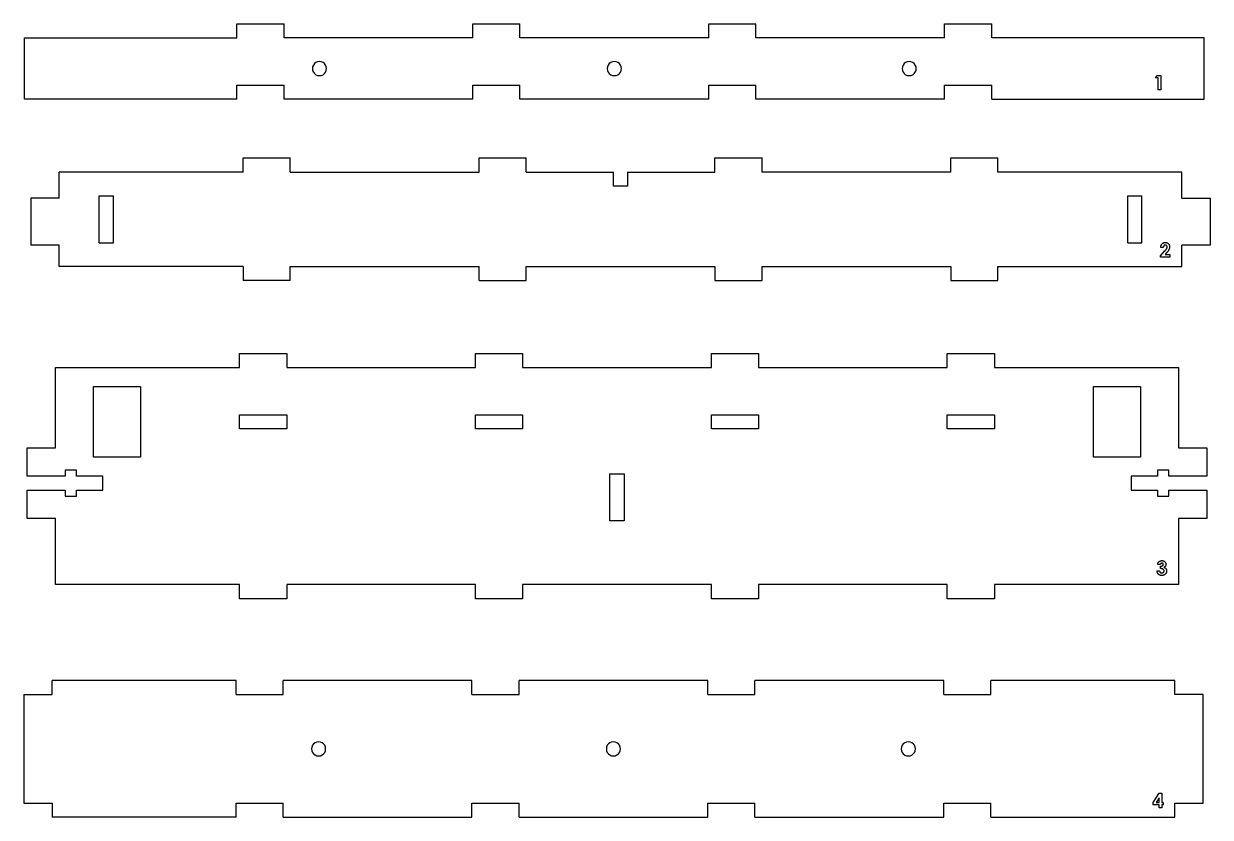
# Model space of a CAD drawing. Extents: x 0 to 255, y 0 to 328.
# Drawn here: x 0.1 to 251.6, y 159.8 to 328 of the extents above; entities that cross this region are included whole.
import ezdxf

# ---------------------------------------------------------------- set-up
doc = ezdxf.new("R2010")
doc.units = 0
doc.layers.add('Layer_1', color=7, linetype='CONTINUOUS')

msp = doc.modelspace()

# ---------------------------------------------------------------- linework, layer by layer
at = {"layer": 'Layer_1', "color": 7}
for points in [[(45.309749, 311.99958), (0.30975, 311.99958), (0.30975, 324.99959), (45.309749, 324.99959), (45.309749, 327.99957), (55.30975, 327.99957)], [(55.30975, 324.99959), (55.30975, 327.99957)], [(95.309749, 324.99959), (95.309749, 327.99957), (105.309748, 327.99957)], [(105.309748, 324.99959), (105.309748, 327.99957)], [(145.309751, 324.99959), (145.309751, 327.99957), (155.309751, 327.99957)], [(155.309751, 324.99959), (155.309751, 327.99957)], [(195.309751, 324.99959), (195.309751, 327.99957), (205.309751, 327.99957)], [(205.309751, 324.99959), (205.309751, 327.99957)], [(95.309749, 324.99959), (55.30975, 324.99959)], [(145.309751, 324.99959), (105.309748, 324.99959)], [(195.309751, 324.99959), (155.309751, 324.99959)], [(250.309751, 324.99959), (205.309751, 324.99959)], [(250.309751, 311.99958), (250.309751, 324.99959)], [(45.309749, 314.99958), (55.30975, 314.99958)], [(45.309749, 311.99958), (45.309749, 314.99958)], [(95.309749, 311.99958), (55.30975, 311.99958), (55.30975, 314.99958)], [(95.309749, 314.99958), (105.309748, 314.99958)], [(95.309749, 311.99958), (95.309749, 314.99958)], [(145.309751, 311.99958), (105.309748, 311.99958), (105.309748, 314.99958)], [(145.309751, 314.99958), (155.309751, 314.99958)], [(145.309751, 311.99958), (145.309751, 314.99958)], [(195.309751, 311.99958), (155.309751, 311.99958), (155.309751, 314.99958)], [(195.309751, 314.99958), (205.309751, 314.99958)], [(195.309751, 311.99958), (195.309751, 314.99958)], [(205.309751, 311.99958), (205.309751, 314.99958)], [(205.309751, 311.99958), (250.309751, 311.99958)], [(46.632658, 296.54869), (46.632658, 299.54869), (56.632659, 299.54869)], [(56.632659, 296.54869), (56.632659, 299.54869)], [(56.632659, 296.54869), (96.632658, 296.54869), (96.632658, 299.54869), (106.632657, 299.54869)], [(106.632657, 296.54869), (106.632657, 299.54869)], [(128.132661, 296.54869), (146.632661, 296.54869), (146.632661, 299.54869), (156.632661, 299.54869)], [(156.632661, 296.54869), (156.632661, 299.54869)], [(196.632651, 296.54869), (196.632651, 299.54869), (206.632661, 299.54869)], [(206.632661, 296.54869), (206.632661, 299.54869)], [(7.632659, 291.04869), (7.632659, 296.54869)], [(46.632658, 296.54869), (7.632659, 296.54869)], [(106.632657, 296.54869), (125.132661, 296.54869)], [(125.132661, 293.54868), (125.132661, 296.54869)], [(128.132661, 296.54869), (128.132661, 293.54868)], [(196.632651, 296.54869), (156.632661, 296.54869)], [(245.632651, 296.54869), (206.632661, 296.54869)], [(245.632651, 291.04869), (245.632651, 296.54869)], [(128.132661, 293.54868), (125.132661, 293.54868)], [(1.632659, 291.04869), (1.632659, 281.04871)], [(7.632659, 291.04869), (1.632659, 291.04869)], [(16.132659, 281.54869), (19.132659, 281.54869), (19.132659, 291.5487)], [(16.132659, 291.5487), (19.132659, 291.5487)], [(16.132659, 281.54869), (16.132659, 291.5487)], [(234.132661, 291.5487), (237.132651, 291.5487)], [(234.132661, 281.54869), (234.132661, 291.5487)], [(237.132651, 281.54869), (237.132651, 291.5487)], [(245.632651, 291.04869), (251.632651, 291.04869), (251.632651, 281.04871), (245.632651, 281.04871)], [(46.632658, 276.5487), (7.632659, 276.5487), (7.632659, 281.04871), (1.632659, 281.04871)], [(234.132661, 281.54869), (237.132651, 281.54869)], [(245.632651, 276.5487), (245.632651, 281.04871)], [(46.632658, 276.5487), (46.632658, 273.54869)], [(56.632659, 276.5487), (96.632658, 276.5487)], [(56.632659, 273.54869), (56.632659, 276.5487)], [(96.632658, 273.54869), (96.632658, 276.5487)], [(106.632657, 276.5487), (146.632661, 276.5487)], [(106.632657, 273.54869), (106.632657, 276.5487)], [(146.632661, 276.5487), (146.632661, 273.54869)], [(156.632661, 276.5487), (196.632651, 276.5487)], [(156.632661, 273.54869), (156.632661, 276.5487)], [(196.632651, 276.5487), (196.632651, 273.54869)], [(206.632661, 276.5487), (245.632651, 276.5487)], [(206.632661, 273.54869), (206.632661, 276.5487)], [(56.632659, 273.54869), (46.632658, 273.54869)], [(96.632658, 273.54869), (106.632657, 273.54869)], [(146.632661, 273.54869), (156.632661, 273.54869)], [(196.632651, 273.54869), (206.632661, 273.54869)], [(8.873265, 227.869492), (11.273266, 227.869492), (11.273266, 229.11949), (16.873265, 229.11949), (16.873265, 232.119494), (11.273266, 232.119494), (11.273266, 233.369492), (8.873265, 233.369492), (8.873265, 232.119494), (0.876711, 232.119494), (0.876711, 238.119504), (6.876711, 238.119504), (6.876711, 255.119485), (45.87671, 255.119485), (45.87671, 258.120733), (55.876711, 258.120733), (55.876711, 255.120729), (95.87671, 255.120729), (95.87671, 258.120733), (105.876709, 258.120733), (105.876709, 255.120729), (145.876711, 255.120729), (145.876711, 258.120733), (155.876711, 258.120733), (155.876711, 255.120729), (195.876711, 255.120729), (195.876711, 258.120733), (205.876711, 258.120733), (205.876711, 255.120729), (244.876711, 255.120729), (244.876711, 238.120721), (250.876711, 238.120721), (250.876711, 232.119494), (242.876711, 232.119494), (242.876711, 233.370736), (240.476711, 233.370736), (240.476711, 232.119494), (234.876711, 232.119494), (234.876711, 229.121977), (240.476711, 229.121977), (240.476711, 227.870736), (242.876711, 227.870736), (242.876711, 229.121977), (250.876711, 229.121977), (250.876711, 223.120724), (244.876711, 223.120724), (244.876711, 209.120721), (205.876711, 209.120721), (205.876711, 206.120743), (195.876711, 206.120743), (195.876711, 209.120721), (155.876711, 209.120721), (155.876711, 206.120743), (145.876711, 206.120743), (145.876711, 209.120721)], [(14.876711, 251.119488), (24.876711, 251.119488)], [(14.876711, 236.119492), (14.876711, 251.119488)], [(24.876711, 251.119488), (24.876711, 236.119492)], [(226.876711, 251.120732), (236.876711, 251.120732)], [(226.876711, 236.120735), (226.876711, 251.120732)], [(236.876711, 251.120732), (236.876711, 236.120735)], [(45.87671, 245.119505), (55.876711, 245.119505)], [(45.87671, 242.119501), (45.87671, 245.119505)], [(55.876711, 245.119505), (55.876711, 242.119501)], [(95.87671, 245.119505), (105.876709, 245.119505)], [(95.87671, 242.119501), (95.87671, 245.119505)], [(105.876709, 245.119505), (105.876709, 242.119501)], [(145.876711, 245.119505), (155.876711, 245.119505)], [(145.876711, 242.119501), (145.876711, 245.119505)], [(155.876711, 245.119505), (155.876711, 242.119501)], [(195.876711, 245.119505), (205.876711, 245.119505)], [(195.876711, 242.119501), (195.876711, 245.119505)], [(205.876711, 245.119505), (205.876711, 242.119501)], [(55.876711, 242.119501), (45.87671, 242.119501)], [(105.876709, 242.119501), (95.87671, 242.119501)], [(155.876711, 242.119501), (145.876711, 242.119501)], [(205.876711, 242.119501), (195.876711, 242.119501)], [(24.876711, 236.119492), (14.876711, 236.119492)], [(236.876711, 236.120735), (226.876711, 236.120735)], [(124.376711, 222.619498), (124.376711, 232.619504)], [(124.376711, 232.619504), (127.376711, 232.619504)], [(127.376711, 232.619504), (127.376711, 222.619498)], [(95.87671, 206.119499), (95.87671, 209.119504), (55.876711, 209.119504), (55.876711, 206.119499), (45.87671, 206.119499), (45.87671, 209.119504), (6.876711, 209.119504), (6.876711, 223.119481), (0.876711, 223.119481), (0.876711, 229.11949), (8.873265, 229.11949), (8.873265, 227.869492)], [(127.376711, 222.619498), (124.376711, 222.619498)], [(105.876709, 209.120721), (105.876709, 206.120743), (95.87671, 206.120743)], [(145.876711, 209.120721), (105.876709, 209.120721)], [(0.120758, 185.78976), (6.120758, 185.78976), (6.120758, 188.789764)], [(45.120757, 188.789764), (6.120758, 188.789764)], [(45.120757, 185.78976), (45.120757, 188.789764)], [(95.120757, 188.789764), (55.120758, 188.789764)], [(55.120758, 185.78976), (55.120758, 188.789764)], [(95.120757, 185.78976), (95.120757, 188.789764)], [(95.120757, 185.78976), (105.120756, 185.78976), (105.120756, 188.789764)], [(145.120761, 188.789764), (105.120756, 188.789764)], [(145.120761, 185.78976), (145.120761, 188.789764)], [(145.120761, 185.78976), (155.120751, 185.78976), (155.120751, 188.789764)], [(195.120751, 188.789764), (155.120751, 188.789764)], [(195.120751, 185.78976), (195.120751, 188.789764)], [(195.120751, 185.78976), (205.120751, 185.78976), (205.120751, 188.789764)], [(244.120751, 188.789764), (205.120751, 188.789764)], [(244.120751, 185.78976), (244.120751, 188.789764)], [(0.120758, 185.78976), (0.120758, 162.789769)], [(45.120757, 185.78976), (55.120758, 185.78976)], [(250.120751, 185.78976), (244.120751, 185.78976)], [(250.120751, 162.789769), (250.120751, 185.78976)], [(0.120758, 162.789769), (6.120758, 162.789769)], [(6.120758, 162.789769), (6.120758, 159.789765)], [(45.120757, 162.789769), (55.120758, 162.789769)], [(45.120757, 159.789765), (45.120757, 162.789769)], [(55.120758, 159.789765), (55.120758, 162.789769)], [(95.120757, 162.789769), (105.120756, 162.789769)], [(95.120757, 159.789765), (95.120757, 162.789769)], [(105.120756, 159.789765), (105.120756, 162.789769)], [(145.120761, 162.789769), (155.120751, 162.789769)], [(145.120761, 159.789765), (145.120761, 162.789769)], [(155.120751, 159.789765), (155.120751, 162.789769)], [(195.120751, 162.789769), (205.120751, 162.789769)], [(195.120751, 159.789765), (195.120751, 162.789769)], [(205.120751, 159.789765), (205.120751, 162.789769)], [(244.120751, 162.789769), (250.120751, 162.789769)], [(244.120751, 159.789765), (244.120751, 162.789769)], [(45.120757, 159.789765), (6.120758, 159.789765)], [(55.120758, 159.789765), (95.120757, 159.789765)], [(105.120756, 159.789765), (145.120761, 159.789765)], [(155.120751, 159.789765), (195.120751, 159.789765)], [(205.120751, 159.789765), (244.120751, 159.789765)]]:
    msp.add_lwpolyline(points, dxfattribs=at)
for points in [[(64.309748, 318.49957)], [(126.809751, 318.49957)], [(189.309751, 318.49957)], [(64.120756, 174.289751)], [(126.620761, 174.289751)], [(189.120751, 174.289751)]]:
    msp.add_lwpolyline(points, close=True, dxfattribs=at)
at = {"layer": 'Layer_1', "color": 1}
for points in [[(240.002051, 316.49958), (240.323571, 316.99957)], [(240.323571, 316.99957), (241.155901, 316.99957)], [(241.155901, 316.99957), (241.155901, 313.99959)], [(240.617441, 316.49958), (240.002051, 316.49958)], [(240.617441, 313.99959), (240.617441, 316.49958)], [(241.155901, 313.99959), (240.617441, 313.99959)], [(241.055731, 278.82152), (241.943951, 279.76685)], [(241.671121, 280.5487), (241.132651, 280.5487)], [(242.359221, 279.40747), (242.046121, 279.04869)], [(241.055731, 278.54868), (241.055731, 278.82152)], [(243.055731, 278.54868), (241.055731, 278.54868)], [(242.046121, 279.04869), (243.055731, 279.04869)], [(243.055731, 279.04869), (243.055731, 278.54868)], [(240.338241, 212.043811), (240.876711, 212.043811)], [(241.030551, 213.389958), (240.492091, 213.389958)], [(241.107481, 212.50535), (241.107481, 213.00536)], [(239.543831, 162.950213), (240.790231, 164.866695)], [(240.813061, 163.926181), (240.149001, 162.905154)], [(240.790231, 164.866695), (241.351521, 164.866695)], [(240.813061, 162.905154), (240.813061, 163.926181)], [(241.351521, 164.866695), (241.351521, 162.905154)], [(239.543831, 162.405144), (239.543831, 162.950213)], [(240.813061, 162.405144), (239.543831, 162.405144)], [(240.149001, 162.905154), (240.813061, 162.905154)], [(240.813061, 161.789777), (240.813061, 162.405144)], [(241.351521, 161.789777), (240.813061, 161.789777)], [(241.351521, 162.905154), (241.620761, 162.905154)], [(241.351521, 162.405144), (241.351521, 161.789777)], [(241.620761, 162.405144), (241.351521, 162.405144)], [(241.620761, 162.905154), (241.620761, 162.405144)]]:
    msp.add_lwpolyline(points, dxfattribs=at)
at = {"layer": 'Layer_1', "color": 7}
for points in [[(62.059395, 319.799629), (61.595114, 319.531407), (61.309311, 319.03576), (61.309749, 318.49957)], [(63.560102, 319.799629), (63.095821, 320.06785), (62.523676, 320.06785), (62.059395, 319.799629)], [(64.309748, 318.49957), (64.310186, 319.03576), (64.024383, 319.531407), (63.560102, 319.799629)], [(124.559276, 319.799978), (124.094933, 319.531663), (123.809164, 319.03586), (123.809751, 318.49957)], [(126.060226, 319.799978), (125.595883, 320.068293), (125.023619, 320.068293), (124.559276, 319.799978)], [(126.809751, 318.49957), (126.810338, 319.03586), (126.524569, 319.531663), (126.060226, 319.799978)], [(187.059751, 319.798608), (186.595649, 319.530659), (186.309751, 319.035468), (186.309751, 318.49957)], [(188.559751, 319.798608), (188.095649, 320.066557), (187.523853, 320.066557), (187.059751, 319.798608)], [(189.309751, 318.49957), (189.309751, 319.035468), (189.023853, 319.530659), (188.559751, 319.798608)], [(61.309749, 318.49957), (61.309311, 317.96338), (61.595114, 317.467733), (62.059395, 317.199511)], [(62.059395, 317.199511), (62.523676, 316.93129), (63.095821, 316.93129), (63.560102, 317.199511)], [(63.560102, 317.199511), (64.024383, 317.467733), (64.310186, 317.96338), (64.309748, 318.49957)], [(123.809751, 318.49957), (123.809164, 317.96328), (124.094933, 317.467477), (124.559276, 317.199162)], [(124.559276, 317.199162), (125.023619, 316.930847), (125.595883, 316.930847), (126.060226, 317.199162)], [(126.060226, 317.199162), (126.524569, 317.467477), (126.810338, 317.96328), (126.809751, 318.49957)], [(186.309751, 318.49957), (186.309751, 317.963672), (186.595649, 317.468481), (187.059751, 317.200532)], [(187.059751, 317.200532), (187.523853, 316.932583), (188.095649, 316.932583), (188.559751, 317.200532)], [(188.559751, 317.200532), (189.023853, 317.468481), (189.309751, 317.963672), (189.309751, 318.49957)], [(61.870403, 175.58981), (61.406122, 175.321588), (61.120319, 174.825941), (61.120757, 174.289751)], [(61.120757, 174.289751), (61.120319, 173.753561), (61.406122, 173.257914), (61.870403, 172.989692)], [(63.37111, 175.58981), (62.906829, 175.858031), (62.334684, 175.858031), (61.870403, 175.58981)], [(64.120756, 174.289751), (64.121194, 174.825941), (63.835391, 175.321588), (63.37111, 175.58981)], [(63.37111, 172.989692), (63.835391, 173.257914), (64.121194, 173.753561), (64.120756, 174.289751)], [(124.370754, 175.588793), (123.90665, 175.320843), (123.620751, 174.825651), (123.620751, 174.289751)], [(123.620751, 174.289751), (123.620751, 173.753851), (123.90665, 173.258659), (124.370754, 172.990709)], [(125.870759, 175.588793), (125.406655, 175.856744), (124.834857, 175.856744), (124.370754, 175.588793)], [(126.620761, 174.289751), (126.620761, 174.825651), (126.334862, 175.320843), (125.870759, 175.588793)], [(125.870759, 172.990709), (126.334862, 173.258659), (126.620761, 173.753851), (126.620761, 174.289751)], [(186.869638, 175.592016), (186.404969, 175.323206), (186.119375, 174.82657), (186.120761, 174.289751)], [(186.120761, 174.289751), (186.119375, 173.752932), (186.404969, 173.256296), (186.869638, 172.987486)], [(188.371874, 175.592016), (187.907204, 175.860827), (187.334308, 175.860827), (186.869638, 175.592016)], [(189.120751, 174.289751), (189.122137, 174.82657), (188.836543, 175.323206), (188.371874, 175.592016)], [(188.371874, 172.987486), (188.836543, 173.256296), (189.122137, 173.752932), (189.120751, 174.289751)], [(61.870403, 172.989692), (62.334684, 172.721471), (62.906829, 172.721471), (63.37111, 172.989692)], [(124.370754, 172.990709), (124.834857, 172.722758), (125.406655, 172.722758), (125.870759, 172.990709)], [(186.869638, 172.987486), (187.334308, 172.718675), (187.907204, 172.718675), (188.371874, 172.987486)]]:
    msp.add_open_spline(points, degree=3, dxfattribs=at)
at = {"layer": 'Layer_1', "color": 1}
for points in [[(241.132651, 280.5487), (241.134651, 280.5894), (241.137651, 280.6302), (241.141651, 280.6707)], [(241.141651, 280.6707), (241.145651, 280.7094), (241.151851, 280.7478), (241.159051, 280.78608)], [(241.159051, 280.78608), (241.166051, 280.82258), (241.173951, 280.85898), (241.183651, 280.89485)], [(241.183651, 280.89485), (241.192651, 280.92935), (241.203751, 280.96345), (241.216151, 280.99701)], [(241.216151, 280.99701), (241.228051, 281.02951), (241.241451, 281.06141), (241.256451, 281.09261)], [(241.256451, 281.09261), (241.271051, 281.12281), (241.287051, 281.15231), (241.304551, 281.18091)], [(241.304551, 281.18091), (241.321851, 281.20921), (241.340351, 281.23681), (241.360451, 281.26321)], [(241.360451, 281.26321), (241.380351, 281.28941), (241.401651, 281.31441), (241.424151, 281.33831)], [(241.424151, 281.33831), (241.446251, 281.36181), (241.469551, 281.38441), (241.493851, 281.40561)], [(241.493851, 281.40561), (241.517651, 281.42621), (241.542451, 281.44591), (241.568351, 281.46391)], [(241.568351, 281.46391), (241.594051, 281.48191), (241.620751, 281.49821), (241.648251, 281.51321)], [(241.648251, 281.51321), (241.675551, 281.52801), (241.703651, 281.54151), (241.732351, 281.55351)], [(241.674881, 280.60845), (241.672881, 280.58835), (241.671881, 280.56805), (241.670881, 280.54775)], [(241.681881, 280.66555), (241.678881, 280.64655), (241.675881, 280.62755), (241.674881, 280.60845)], [(241.692081, 280.71965), (241.688081, 280.70165), (241.685081, 280.68375), (241.681881, 280.66555)], [(241.705881, 280.77075), (241.700881, 280.75405), (241.695881, 280.73685), (241.692081, 280.71965)], [(241.723281, 280.81825), (241.717281, 280.80265), (241.710981, 280.78685), (241.705881, 280.77075)], [(241.743681, 280.86275), (241.735681, 280.84815), (241.729481, 280.83335), (241.723281, 280.81825)], [(241.732351, 281.55351), (241.761451, 281.56571), (241.791051, 281.57651), (241.821251, 281.58541)], [(241.767781, 280.90365), (241.758781, 280.89045), (241.750981, 280.87685), (241.743681, 280.86275)], [(241.795381, 280.94155), (241.785381, 280.92935), (241.776381, 280.91665), (241.767781, 280.90365)], [(241.825381, 280.97525), (241.814781, 280.96445), (241.804781, 280.95325), (241.795381, 280.94155)], [(241.821251, 281.58541), (241.852051, 281.59441), (241.883451, 281.60181), (241.914951, 281.60761)], [(241.857181, 281.00465), (241.846081, 280.99565), (241.835481, 280.98555), (241.825381, 280.97525)], [(241.890881, 281.02975), (241.879181, 281.02175), (241.867981, 281.01365), (241.857181, 281.00465)], [(241.926381, 281.05015), (241.914181, 281.04415), (241.902281, 281.03715), (241.890881, 281.02975)], [(241.914951, 281.60761), (241.947551, 281.61361), (241.980451, 281.61871), (242.013551, 281.62141)], [(241.963681, 281.06575), (241.950981, 281.06075), (241.938481, 281.05575), (241.926381, 281.05015)], [(241.943951, 279.76685), (241.969651, 279.79445), (241.995351, 279.82195), (242.020851, 279.84975)], [(242.002781, 281.07715), (241.989581, 281.07415), (241.976481, 281.07015), (241.963681, 281.06575)], [(242.043681, 281.08415), (242.029981, 281.08115), (242.016281, 281.08115), (242.002781, 281.07715)], [(242.013551, 281.62141), (242.047851, 281.62441), (242.082351, 281.62441), (242.116911, 281.62541)], [(242.020851, 279.84975), (242.044751, 279.87565), (242.068451, 279.90195), (242.091751, 279.92845)], [(242.086381, 281.08715), (242.072181, 281.08715), (242.057881, 281.08715), (242.043681, 281.08415)], [(242.168411, 281.08011), (242.141211, 281.08411), (242.113711, 281.08611), (242.086111, 281.08711)], [(242.091751, 279.92845), (242.113351, 279.95305), (242.134751, 279.97775), (242.155451, 280.00295)], [(242.117031, 281.62563), (242.159431, 281.62563), (242.201831, 281.62263), (242.243831, 281.61863)], [(242.155451, 280.00295), (242.174651, 280.02625), (242.193351, 280.05005), (242.211951, 280.07385)], [(242.243511, 281.05891), (242.219311, 281.06891), (242.194011, 281.07561), (242.168411, 281.08011)], [(242.211951, 280.07385), (242.229051, 280.09585), (242.246151, 280.11755), (242.262451, 280.13995)], [(242.310211, 281.02341), (242.289311, 281.03741), (242.266911, 281.04931), (242.243511, 281.05891)], [(242.243831, 281.61863), (242.283931, 281.61363), (242.323631, 281.60643), (242.362821, 281.59643)], [(242.262451, 280.13995), (242.277351, 280.16035), (242.291751, 280.18135), (242.305751, 280.20245)], [(242.305751, 280.20245), (242.318351, 280.22155), (242.330751, 280.24055), (242.342451, 280.26015)], [(242.369111, 280.97411), (242.351111, 280.99241), (242.331411, 281.00901), (242.310211, 281.02341)], [(242.342451, 280.26015), (242.353051, 280.27785), (242.363051, 280.29595), (242.372451, 280.31425)], [(242.449471, 279.5122), (242.419771, 279.477), (242.389571, 279.4424), (242.359371, 279.40764)], [(242.362821, 281.59643), (242.400621, 281.58643), (242.437821, 281.57503), (242.474001, 281.56033)], [(242.417211, 280.91401), (242.403511, 280.93571), (242.387111, 280.95571), (242.369111, 280.97411)], [(242.372451, 280.31425), (242.389451, 280.34715), (242.404851, 280.38085), (242.418751, 280.41521)], [(242.450811, 280.84611), (242.441811, 280.86971), (242.430711, 280.89271), (242.417211, 280.91401)], [(242.418751, 280.41521), (242.431451, 280.44651), (242.442951, 280.47831), (242.452451, 280.51071)], [(242.532371, 279.61317), (242.505171, 279.57917), (242.477571, 279.54547), (242.449471, 279.5122)], [(242.471811, 280.77101), (242.467811, 280.79671), (242.460111, 280.82181), (242.450811, 280.84611)], [(242.452451, 280.51071), (242.461451, 280.54071), (242.468151, 280.57121), (242.472251, 280.60201)], [(242.478811, 280.68811), (242.477811, 280.71591), (242.476811, 280.74371), (242.471811, 280.77101)], [(242.472251, 280.60201), (242.476251, 280.63051), (242.477251, 280.65921), (242.479251, 280.68791)], [(242.474001, 281.56033), (242.509801, 281.54583), (242.544601, 281.52873), (242.577971, 281.50923)], [(242.608071, 279.71057), (242.583371, 279.67767), (242.558071, 279.64527), (242.532371, 279.61317)], [(242.577971, 281.50923), (242.611071, 281.48993), (242.642871, 281.46823), (242.672871, 281.44433)], [(242.675971, 279.80427), (242.653871, 279.77267), (242.631271, 279.74137), (242.608071, 279.71057)], [(242.672871, 281.44433), (242.702871, 281.42053), (242.731171, 281.39453), (242.757571, 281.36683)], [(242.737271, 279.89497), (242.717371, 279.86437), (242.696871, 279.83407), (242.675971, 279.80427)], [(242.790771, 279.98147), (242.773671, 279.95217), (242.755771, 279.92337), (242.737271, 279.89497)], [(242.757571, 281.36683), (242.784571, 281.33853), (242.809771, 281.30843), (242.832671, 281.27673)], [(242.837071, 280.06507), (242.822271, 280.03687), (242.806871, 280.00897), (242.790771, 279.98147)], [(242.832671, 281.27673), (242.856571, 281.24373), (242.878071, 281.20913), (242.897571, 281.17336)], [(242.876171, 280.14437), (242.863871, 280.11757), (242.850771, 280.09117), (242.837071, 280.06507)], [(242.909271, 280.22127), (242.898771, 280.19537), (242.887871, 280.16967), (242.876171, 280.14437)], [(242.897571, 281.17336), (242.917171, 281.13756), (242.934671, 281.10066), (242.949871, 281.06279)], [(242.938071, 280.29757), (242.929071, 280.27187), (242.919371, 280.24647), (242.909271, 280.22127)], [(242.962071, 280.37207), (242.955071, 280.34697), (242.946671, 280.32217), (242.938071, 280.29757)], [(242.949871, 281.06279), (242.964471, 281.02649), (242.976871, 280.98939), (242.987171, 280.95161)], [(242.981871, 280.44537), (242.975871, 280.42077), (242.969271, 280.39637), (242.962071, 280.37207)], [(242.997471, 280.51747), (242.993471, 280.49337), (242.987471, 280.46927), (242.981871, 280.44537)], [(242.987171, 280.95161), (242.997271, 280.91471), (243.005271, 280.87711), (243.009971, 280.83924)], [(243.008271, 280.58837), (243.005271, 280.56457), (243.002271, 280.54097), (242.997471, 280.51747)], [(243.015271, 280.65747), (243.014271, 280.63447), (243.011271, 280.61137), (243.008271, 280.58837)], [(243.009971, 280.83924), (243.014971, 280.80184), (243.015971, 280.76404), (243.016971, 280.72624)], [(243.017271, 280.72597), (243.016741, 280.70317), (243.016271, 280.68027), (243.015271, 280.65747)], [(240.601391, 213.751138), (240.612391, 213.771778), (240.624191, 213.791728), (240.636791, 213.811228)], [(240.636791, 213.811228), (240.649291, 213.830538), (240.662691, 213.849248), (240.677091, 213.867138)], [(240.677091, 213.867138), (240.691391, 213.884868), (240.706791, 213.901878), (240.722191, 213.918808)], [(240.722261, 213.918807), (240.744461, 213.941027), (240.766561, 213.963527), (240.790161, 213.984317)], [(240.790161, 213.984317), (240.813061, 214.004427), (240.837261, 214.023237), (240.862261, 214.040807)], [(240.862261, 214.040807), (240.886861, 214.058007), (240.912261, 214.074327), (240.938561, 214.088877)], [(240.938561, 214.088877), (240.964761, 214.103427), (240.991961, 214.116317), (241.019661, 214.127927)], [(241.019661, 214.127927), (241.047361, 214.139567), (241.075661, 214.149887), (241.104361, 214.158587)], [(241.104361, 214.158587), (241.133761, 214.167287), (241.163761, 214.174467), (241.193961, 214.180287)], [(241.193961, 214.180287), (241.224761, 214.186087), (241.255861, 214.190867), (241.287061, 214.193517)], [(241.287061, 214.193517), (241.319661, 214.196417), (241.352361, 214.196917), (241.385061, 214.197717)], [(241.385121, 214.197652), (241.414221, 214.197652), (241.443321, 214.195052), (241.472221, 214.193952)], [(241.472221, 214.193952), (241.500221, 214.191352), (241.528121, 214.188152), (241.555721, 214.183102)], [(241.555721, 214.183102), (241.582621, 214.178102), (241.609321, 214.171722), (241.635621, 214.164582)], [(241.635621, 214.164582), (241.661421, 214.157482), (241.687021, 214.149232), (241.711921, 214.139442)], [(241.711921, 214.139442), (241.736721, 214.129642), (241.760921, 214.118542), (241.784621, 214.106392)], [(241.784621, 214.106392), (241.808421, 214.094222), (241.831821, 214.081252), (241.854321, 214.066732)], [(241.854321, 214.066732), (241.877021, 214.052182), (241.898821, 214.036172), (241.919821, 214.019242)], [(241.919821, 214.019242), (241.941321, 214.002042), (241.961921, 213.983682), (241.981721, 213.964552)], [(241.981721, 213.964552), (242.001421, 213.945502), (242.020321, 213.925792), (242.038221, 213.905072)], [(242.038221, 213.905072), (242.055421, 213.884962), (242.071621, 213.864142), (242.086921, 213.842582)], [(242.086921, 213.842582), (242.101721, 213.821682), (242.115621, 213.799952), (242.128421, 213.777652)], [(240.348471, 211.931382), (240.343471, 211.968692), (240.341471, 212.006232), (240.338271, 212.043751)], [(240.366471, 211.824411), (240.358471, 211.859781), (240.352871, 211.895481), (240.348471, 211.931382)], [(240.392271, 211.724028), (240.382271, 211.757128), (240.373671, 211.790598), (240.366471, 211.824411)], [(240.425371, 211.629678), (240.412871, 211.660608), (240.401971, 211.692118), (240.392271, 211.724028)], [(240.466271, 211.541328), (240.451171, 211.570088), (240.437571, 211.599588), (240.425371, 211.629678)], [(240.514971, 211.459018), (240.497271, 211.485588), (240.481071, 211.513098), (240.466271, 211.541328)], [(240.492091, 213.389958), (240.496091, 213.416898), (240.500091, 213.443798), (240.504691, 213.470498)], [(240.504691, 213.470498), (240.509691, 213.496168), (240.515491, 213.521568), (240.522091, 213.546808)], [(240.571471, 211.382688), (240.551371, 211.407298), (240.532471, 211.432638), (240.514971, 211.459018)], [(240.522091, 213.546808), (240.528091, 213.571148), (240.535591, 213.595198), (240.543691, 213.618928)], [(240.543691, 213.618928), (240.551691, 213.641948), (240.560391, 213.664568), (240.570091, 213.686848)], [(240.570091, 213.686848), (240.580091, 213.708548), (240.590091, 213.730138), (240.601391, 213.751138)], [(240.635171, 211.312388), (240.612771, 211.334608), (240.591571, 211.358218), (240.571471, 211.382688)], [(240.705471, 211.249288), (240.680971, 211.269128), (240.657471, 211.290168), (240.635171, 211.312388)], [(240.876711, 212.043811), (240.879711, 212.025021), (240.883711, 212.006081), (240.887511, 211.987321)], [(240.887511, 211.987321), (240.891511, 211.969591), (240.895511, 211.951871), (240.900711, 211.934431)], [(240.900711, 211.934431), (240.905711, 211.917761), (240.911211, 211.901331), (240.917511, 211.885171)], [(240.917511, 211.885171), (240.923511, 211.869821), (240.929911, 211.854931), (240.936711, 211.840081)], [(240.936711, 211.840081), (240.943711, 211.825791), (240.950411, 211.811641), (240.958311, 211.798011)], [(240.958311, 211.798011), (240.966311, 211.785041), (240.974511, 211.772341), (240.983511, 211.760151)], [(240.983511, 211.760151), (240.992511, 211.748511), (241.001411, 211.737401), (241.011211, 211.726501)], [(241.011211, 211.726501), (241.021211, 211.715651), (241.031111, 211.705601), (241.041811, 211.695861)], [(241.052111, 213.446398), (241.044111, 213.428138), (241.037011, 213.409038), (241.030511, 213.389908)], [(241.041811, 211.695861), (241.062811, 211.676811), (241.085911, 211.660271), (241.110311, 211.645991)], [(241.082111, 213.498098), (241.070811, 213.481698), (241.060511, 213.464438), (241.052111, 213.446398)], [(241.118811, 213.543768), (241.105411, 213.529478), (241.093311, 213.514188), (241.082111, 213.498098)], [(241.107481, 213.00536), (241.143181, 213.00826), (241.178881, 213.01146), (241.214451, 213.01568)], [(241.193541, 212.502149), (241.164941, 212.504749), (241.136241, 212.504749), (241.107641, 212.505049)], [(241.110311, 211.645991), (241.134511, 211.631701), (241.160111, 211.619801), (241.186611, 211.610541)], [(241.163911, 213.584038), (241.147911, 213.571868), (241.132711, 213.558378), (241.118811, 213.543768)], [(241.214411, 213.617088), (241.196811, 213.607288), (241.179911, 213.596188), (241.163911, 213.584038)], [(241.186611, 211.610541), (241.214311, 211.600741), (241.243011, 211.593871), (241.271911, 211.589371)], [(241.274641, 212.494449), (241.247641, 212.497849), (241.220641, 212.500549), (241.193541, 212.502149)], [(241.267311, 213.640638), (241.249111, 213.634238), (241.231311, 213.626348), (241.214411, 213.617088)], [(241.214451, 213.01568), (241.245451, 213.01938), (241.276351, 213.02358), (241.307051, 213.02944)], [(241.323211, 213.654398), (241.304211, 213.651498), (241.285511, 213.646998), (241.267311, 213.640638)], [(241.271911, 211.589371), (241.302911, 211.584871), (241.334311, 211.583571), (241.365611, 211.582271)], [(241.350341, 212.483069), (241.325241, 212.487569), (241.299941, 212.491269), (241.274641, 212.494449)], [(241.307051, 213.02944), (241.333151, 213.03444), (241.359051, 213.04029), (241.384551, 213.04743)], [(241.381511, 213.659198), (241.362011, 213.659198), (241.342511, 213.656598), (241.323211, 213.654398)], [(241.420641, 212.467459), (241.397441, 212.473759), (241.373941, 212.478839), (241.350341, 212.483069)], [(241.365891, 211.582272), (241.382491, 211.582272), (241.399191, 211.582272), (241.415791, 211.584872)], [(241.446301, 213.654315), (241.425101, 213.657515), (241.403501, 213.658315), (241.382001, 213.659115)], [(241.384551, 213.04743), (241.405951, 213.05353), (241.427151, 213.0604), (241.447651, 213.06913)], [(241.415791, 211.584872), (241.431691, 211.584872), (241.447591, 211.588072), (241.463291, 211.590972)], [(241.485541, 212.447089), (241.464141, 212.454789), (241.442541, 212.461639), (241.420641, 212.467459)], [(241.504601, 213.639235), (241.485801, 213.646335), (241.466201, 213.651405), (241.446301, 213.654315)], [(241.447651, 213.06913), (241.465851, 213.07683), (241.483451, 213.0858), (241.500551, 213.09559)], [(241.463291, 211.590972), (241.478691, 211.593572), (241.493891, 211.597072), (241.508991, 211.601292)], [(241.545641, 212.423009), (241.526041, 212.432009), (241.505941, 212.439939), (241.485541, 212.447089)], [(241.500551, 213.09559), (241.516751, 213.10489), (241.532451, 213.1149), (241.547451, 213.12623)], [(241.555701, 213.614105), (241.539601, 213.624155), (241.522501, 213.632625), (241.504601, 213.639235)], [(241.508991, 211.601292), (241.523591, 211.605292), (241.537991, 211.609992), (241.552291, 211.615052)], [(241.600341, 212.394169), (241.582541, 212.404489), (241.564341, 212.414279), (241.545641, 212.423009)], [(241.547451, 213.12623), (241.561651, 213.13681), (241.575151, 213.14845), (241.587751, 213.16108)], [(241.552291, 211.615052), (241.566191, 211.620052), (241.579891, 211.625902), (241.593191, 211.632512)], [(241.600801, 213.578655), (241.587001, 213.591885), (241.571901, 213.603785), (241.555701, 213.614105)], [(241.587751, 213.16108), (241.600051, 213.17325), (241.611551, 213.18648), (241.622051, 213.20016)], [(241.593191, 211.632512), (241.606591, 211.639112), (241.619591, 211.646532), (241.632291, 211.654732)], [(241.650241, 212.361709), (241.634241, 212.373619), (241.617541, 212.384199), (241.600341, 212.394169)], [(241.637401, 213.536005), (241.626601, 213.551355), (241.614301, 213.565635), (241.600801, 213.578655)], [(241.622051, 213.20016), (241.632351, 213.21365), (241.641651, 213.22791), (241.649651, 213.24281)], [(241.632291, 211.654732), (241.644891, 211.662632), (241.657091, 211.671402), (241.668991, 211.680662)], [(241.663801, 213.488515), (241.656801, 213.505185), (241.647801, 213.521135), (241.637401, 213.536005)], [(241.649651, 213.24281), (241.656651, 213.25683), (241.663551, 213.2712), (241.668851, 213.2861)], [(241.694141, 212.325669), (241.679941, 212.338369), (241.665541, 212.350539), (241.650241, 212.361709)], [(241.679401, 213.435045), (241.676401, 213.453305), (241.671401, 213.471375), (241.663801, 213.488515)], [(241.668851, 213.2861), (241.673851, 213.30065), (241.678851, 213.31584), (241.680851, 213.33116)], [(241.668991, 211.680662), (241.680991, 211.689962), (241.692691, 211.699712), (241.703891, 211.710112)], [(241.684401, 213.376755), (241.683401, 213.396335), (241.682401, 213.415805), (241.679401, 213.435045)], [(241.680851, 213.33116), (241.682851, 213.34624), (241.683851, 213.36153), (241.684851, 213.37685)], [(241.732641, 212.288389), (241.720541, 212.301619), (241.707541, 212.313789), (241.694141, 212.325669)], [(241.703891, 211.710112), (241.715091, 211.720432), (241.725791, 211.731012), (241.735791, 211.742552)], [(241.765041, 212.248149), (241.755041, 212.262169), (241.744241, 212.275719), (241.732641, 212.288389)], [(241.735791, 211.742552), (241.745791, 211.753662), (241.754291, 211.765302), (241.762791, 211.777392)], [(241.762791, 211.777392), (241.770791, 211.789032), (241.779191, 211.800942), (241.786191, 211.813452)], [(241.791441, 212.206659), (241.783441, 212.220949), (241.774541, 212.234789), (241.765041, 212.248149)], [(241.786191, 211.813452), (241.793191, 211.825892), (241.799191, 211.838852), (241.804791, 211.851922)], [(241.811841, 212.162789), (241.805841, 212.177869), (241.799241, 212.192529), (241.791441, 212.206659)], [(241.804791, 211.851922), (241.810791, 211.864882), (241.815591, 211.878112), (241.819791, 211.891582)], [(241.826241, 212.117729), (241.822241, 212.133079), (241.817241, 212.148079), (241.811841, 212.162789)], [(241.819791, 211.891582), (241.823791, 211.905072), (241.826791, 211.919072), (241.829991, 211.933042)], [(241.913061, 212.837092), (241.883461, 212.817252), (241.852261, 212.799842), (241.821161, 212.782402)], [(241.821421, 212.782395), (241.842821, 212.775495), (241.864221, 212.768375), (241.885121, 212.760175)], [(241.835241, 212.069659), (241.833241, 212.085799), (241.830241, 212.101909), (241.826241, 212.117729)], [(241.829991, 211.933042), (241.832991, 211.947332), (241.834991, 211.961802), (241.836991, 211.976332)], [(241.838241, 212.020369), (241.837711, 212.036769), (241.837241, 212.053309), (241.835241, 212.069659)], [(241.836991, 211.976332), (241.837991, 211.991152), (241.838991, 212.006332), (241.838991, 212.021392)], [(241.885121, 212.760175), (241.905321, 212.752275), (241.925121, 212.743245), (241.944621, 212.733715)], [(241.993561, 212.899582), (241.968161, 212.876832), (241.941261, 212.855952), (241.913061, 212.837092)], [(241.944621, 212.733715), (241.963821, 212.724415), (241.982721, 212.714405), (242.001121, 212.703655)], [(242.062661, 212.969882), (242.041361, 212.944752), (242.018161, 212.921462), (241.993561, 212.899582)], [(242.001121, 212.703655), (242.019221, 212.693075), (242.036821, 212.681695), (242.054021, 212.669415)], [(242.083211, 211.325651), (242.059111, 211.302371), (242.033911, 211.280221), (242.007511, 211.259561)], [(242.054021, 212.669415), (242.070921, 212.657505), (242.087421, 212.644805), (242.103321, 212.631555)], [(242.119761, 213.048012), (242.102561, 213.020682), (242.083561, 212.994482), (242.062661, 212.969882)], [(242.151711, 211.398381), (242.129911, 211.373251), (242.107111, 211.348821), (242.083211, 211.325651)], [(242.103321, 212.631555), (242.119121, 212.618325), (242.134321, 212.604515), (242.149021, 212.590095)], [(242.164861, 213.132152), (242.151961, 213.103072), (242.136761, 213.074972), (242.119761, 213.048012)], [(242.128421, 213.777652), (242.141021, 213.755692), (242.152521, 213.732992), (242.162721, 213.709762)], [(242.149021, 212.590095), (242.163721, 212.575545), (242.177721, 212.560645), (242.191121, 212.545005)], [(242.211811, 211.474691), (242.193211, 211.448181), (242.172911, 211.422881), (242.151711, 211.398381)], [(242.162721, 213.709762), (242.172821, 213.686742), (242.181721, 213.662932), (242.189121, 213.638852)], [(242.196661, 213.221102), (242.187661, 213.190732), (242.177561, 213.160932), (242.164861, 213.132152)], [(242.189121, 213.638852), (242.196121, 213.614772), (242.202721, 213.590252), (242.207721, 213.565532)], [(242.191121, 212.545005), (242.204721, 212.529125), (242.217521, 212.512695), (242.229621, 212.495745)], [(242.215861, 213.313652), (242.211861, 213.282402), (242.205261, 213.251472), (242.196661, 213.221102)], [(242.207721, 213.565532), (242.212721, 213.540392), (242.216721, 213.515212), (242.219121, 213.489812)], [(242.261711, 211.555231), (242.246411, 211.527581), (242.229911, 211.500571), (242.211811, 211.474691)], [(242.222861, 213.410992), (242.221861, 213.378452), (242.220861, 213.345882), (242.215861, 213.313652)], [(242.219121, 213.489812), (242.221121, 213.463622), (242.222121, 213.437372), (242.223121, 213.411072)], [(242.229621, 212.495745), (242.241721, 212.478815), (242.253121, 212.461265), (242.263921, 212.443435)], [(242.303211, 211.639371), (242.290911, 211.610611), (242.276911, 211.582621), (242.261711, 211.555231)], [(242.263921, 212.443435), (242.274621, 212.425705), (242.284721, 212.407795), (242.293921, 212.389355)], [(242.293921, 212.389355), (242.302921, 212.370835), (242.311521, 212.352025), (242.319121, 212.332865)], [(242.335111, 211.727111), (242.326111, 211.697341), (242.315511, 211.667981), (242.303211, 211.639371)], [(242.319121, 212.332865), (242.327121, 212.313555), (242.333921, 212.293895), (242.340121, 212.273965)], [(242.358511, 211.819051), (242.352511, 211.788011), (242.344411, 211.757351), (242.335111, 211.727111)], [(242.340121, 212.273965), (242.346121, 212.253855), (242.351821, 212.233325), (242.356321, 212.212665)], [(242.356321, 212.212665), (242.361321, 212.191495), (242.364321, 212.170355), (242.367721, 212.148985)], [(242.371711, 211.915201), (242.368711, 211.882951), (242.364711, 211.850801), (242.358511, 211.819051)], [(242.367721, 212.148985), (242.370721, 212.127025), (242.372721, 212.104985), (242.374721, 212.082865)], [(242.376711, 212.014971), (242.375711, 211.981691), (242.374711, 211.948401), (242.371711, 211.915201)], [(242.374721, 212.082865), (242.375721, 212.060375), (242.376721, 212.037625), (242.376721, 212.014975)], [(240.780571, 211.194598), (240.754571, 211.211268), (240.729471, 211.229758), (240.705471, 211.249288)], [(240.861071, 211.148928), (240.833471, 211.162688), (240.806471, 211.177878), (240.780571, 211.194598)], [(240.946371, 211.111068), (240.917271, 211.122178), (240.888871, 211.134878), (240.861071, 211.148928)], [(241.036471, 211.081618), (241.005971, 211.089818), (240.975871, 211.099608), (240.946371, 211.111068)], [(241.131471, 211.060718), (241.099471, 211.066318), (241.067771, 211.073158), (241.036471, 211.081618)], [(241.231271, 211.048018), (241.197871, 211.050618), (241.164571, 211.054918), (241.131471, 211.060718)], [(241.336441, 211.043818), (241.301341, 211.043818), (241.266241, 211.046418), (241.231271, 211.048018)], [(241.447481, 211.048031), (241.410481, 211.045431), (241.373381, 211.044631), (241.336301, 211.043831)], [(241.553251, 211.061261), (241.518251, 211.055161), (241.482951, 211.050681), (241.447481, 211.048031)], [(241.654211, 211.083481), (241.620911, 211.074481), (241.587211, 211.067081), (241.553251, 211.061261)], [(241.749811, 211.114121), (241.718511, 211.102211), (241.686611, 211.092161), (241.654211, 211.083481)], [(241.840511, 211.153781), (241.811011, 211.138961), (241.780711, 211.125761), (241.749811, 211.114121)], [(241.926411, 211.202461), (241.898611, 211.184731), (241.869911, 211.168541), (241.840511, 211.153781)], [(242.007511, 211.259561), (241.981511, 211.239191), (241.954311, 211.220161), (241.926411, 211.202461)]]:
    msp.add_open_spline(points, degree=3, dxfattribs=at)

doc.saveas('drawing.dxf')
